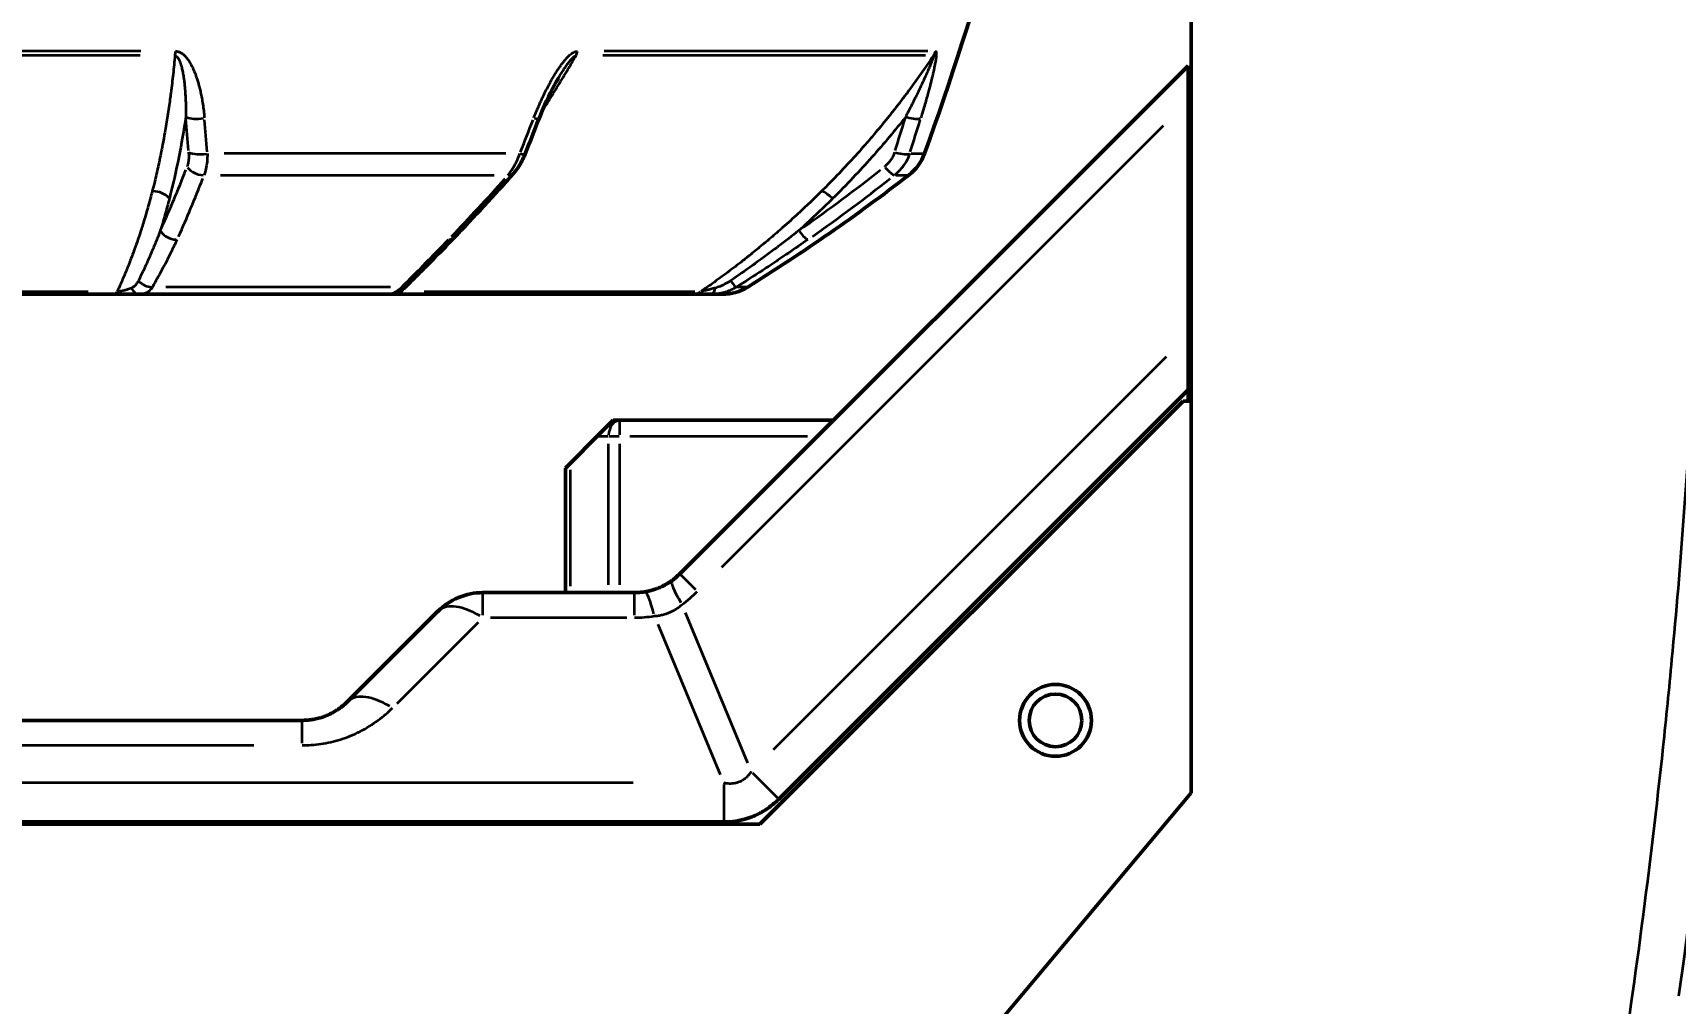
# Model space of a CAD drawing. Header units: millimetres. Extents: x 40 to 2195, y 40 to 1687.
# Drawn here: x 1131.1 to 1233.9, y 803.5 to 864.3 of the extents above; entities that cross this region are included whole.
import ezdxf

# ---------------------------------------------------------------- set-up
doc = ezdxf.new("R2010")
doc.units = ezdxf.units.MM
doc.header["$LTSCALE"] = 8
for name, color, linetype, lineweight in [('Dimension (ISO)', 7, 'Continuous', 25), ('Visible (ISO)', 7, 'Continuous', 50), ('Visible Narrow (ISO)', 7, 'Continuous', 35)]:
    doc.layers.add(name, color=color, linetype=linetype, lineweight=lineweight)
doc.styles.add('Note Text (ANSI)', font='tahoma.ttf')
doc.dimstyles.new('Default (ISO)', dxfattribs={"dimscale": 8, "dimtxt": 1, "dimasz": 2.5, "dimexe": 3.175, "dimexo": 0, "dimgap": 0.762, "dimtad": 1, "dimrnd": 1e-08, "dimzin": 0, "dimdsep": 46, "dimtxsty": 'Note Text (ANSI)', "dimcen": 0.09, "dimdle": 10, "dimclrd": 1, "dimclre": 1, "dimclrt": 1, "dimazin": 0, "dimtfac": 3.5052, "dimtmove": 0, "dimatfit": 3, "dimfxl": 1, "dimtolj": 1, "dimtzin": 0, "dimlwd": -1, "dimlwe": -1, "dimarcsym": 0})

# ---------------------------------------------------------------- blocks, each defined once
blk = doc.blocks.new('*D8')
at = {"layer": 'Defpoints', "color": 0, "transparency": 16777216}
for p in [(1203.6, 968.76), (1204.85, 679.76), (1363.83, 679.76)]:
    blk.add_point(p, dxfattribs=at)
at = {"layer": 'Dimension (ISO)', "color": 1, "transparency": 16777216}
for p, q in [((1203.6, 968.76), (1389.23, 968.76)), ((1363.83, 948.76), (1363.83, 699.76)), ((1204.85, 679.76), (1389.23, 679.76))]:
    blk.add_line(p, q, dxfattribs=at)
for points in [[(1360.5, 948.76), (1367.16, 948.76), (1363.83, 968.76)], [(1360.5, 699.76), (1367.16, 699.76), (1363.83, 679.76)]]:
    blk.add_solid(points, dxfattribs=at)
at = {"layer": 'Dimension (ISO)', "color": 1, "transparency": 16777216, "insert": (1347.27, 768.69), "char_height": 8, "attachment_point": 1, "rotation": 90, "style": 'Note Text (ANSI)'}
blk.add_mtext('\\A1;289.00 mm [11.378 in]', dxfattribs=at)
blk = doc.blocks.new('*D16')
at = {"layer": 'Defpoints', "color": 0, "transparency": 16777216}
for p in [(1203.6, 968.76), (1185.6, 770.26), (1300.58, 770.26)]:
    blk.add_point(p, dxfattribs=at)
at = {"layer": 'Dimension (ISO)', "color": 1, "transparency": 16777216}
for p, q in [((1203.6, 968.76), (1325.98, 968.76)), ((1300.58, 948.76), (1300.58, 790.26)), ((1185.6, 770.26), (1325.98, 770.26))]:
    blk.add_line(p, q, dxfattribs=at)
for points in [[(1297.25, 948.76), (1303.91, 948.76), (1300.58, 968.76)], [(1297.25, 790.26), (1303.91, 790.26), (1300.58, 770.26)]]:
    blk.add_solid(points, dxfattribs=at)
at = {"layer": 'Dimension (ISO)', "color": 1, "transparency": 16777216, "insert": (1284.02, 817.26), "char_height": 8, "attachment_point": 1, "rotation": 90, "style": 'Note Text (ANSI)'}
blk.add_mtext('\\A1;198.50 mm [7.815 in]', dxfattribs=at)

msp = doc.modelspace()

# ---------------------------------------------------------------- linework, layer by layer
at = {"layer": 'Visible (ISO)'}
for p, q in [((1203.6, 961.526), (1203.6, 816.708)), ((1171.572, 830.428), (1203.4, 862.256)), ((1203.4, 860.049), (1203.4, 862.256)), ((1203.4, 860.049), (1203.4, 845.397)), ((1099.031, 847.94), (1136.169, 847.94)), ((1136.996, 847.94), (1136.47, 847.94)), ((1137.752, 847.94), (1137.59, 847.94)), ((1137.754, 847.941), (1137.752, 847.941)), ((1137.752, 847.94), (1153.374, 847.94)), ((1153.374, 847.94), (1153.374, 847.94)), ((1153.441, 847.94), (1153.411, 847.94)), ((1153.616, 847.94), (1153.467, 847.94)), ((1153.788, 847.94), (1172.356, 847.94)), ((1172.485, 847.94), (1172.362, 847.94)), ((1172.9, 847.94), (1172.719, 847.94)), ((1173.188, 847.94), (1173.07, 847.94)), ((1173.526, 847.94), (1173.428, 847.94)), ((1173.526, 847.94), (1174.249, 847.94)), ((1203.4, 841.948), (1203.4, 845.397)), ((1176.6, 814.756), (1203.1, 841.256)), ((1203.4, 841.948), (1177.777, 816.325)), ((1203.6, 841.256), (1203.1, 841.256)), ((1203.4, 841.256), (1203.4, 841.948)), ((1203.6, 816.708), (1203.6, 841.256)), ((1166.417, 839.056), (1167.417, 840.056)), ((1167.417, 840.056), (1167.831, 840.056)), ((1167.831, 840.056), (1181.2, 840.056)), ((1166.417, 839.056), (1164.71, 837.349)), ((1164.417, 837.056), (1164.71, 837.349)), ((1164.417, 837.056), (1164.417, 829.256)), ((1159.257, 829.256), (1168.743, 829.256)), ((1150.772, 822.428), (1156.428, 828.085)), ((1087.257, 821.256), (1147.943, 821.256)), ((1203.6, 816.708), (1185.6, 795.256)), ((1058.6, 814.756), (1176.6, 814.756)), ((1174.328, 814.896), (1060.872, 814.896))]:
    msp.add_line(p, q, dxfattribs=at)
for radius in [2.25, 1.65]:
    msp.add_circle((1195.1, 821.256), radius, dxfattribs=at)
for centre, radius, start, end in [((1000.975, 923.94), 197.688, 340.13229, 348.57083), ((1184.075, 857.776), 3, 307.75423, 340.13229), ((1112.439, 950.281), 120, 301.88982, 307.75423), ((1174.249, 850.94), 3, 270, 301.88982), ((1159.257, 825.256), 4, 90, 135)]:
    msp.add_arc(centre, radius, start, end, dxfattribs=at)
for centre, major_axis, ratio, start_param, end_param in [((1160.437, 856.195), (0.75, -0.661), 0.5791596, 6.2831253, 6.2832909), ((1136.169, 848.94), (0, -1), 0.333409, 6.2831846, 6.2834156), ((1137.752, 848.94), (0, -1), 0.6351921, 6.2823208, 6.2831544), ((1137.752, 848.94), (0, -1), 0.6351921, 6.2823208, 6.2831546), ((1153.788, 848.94), (0, -1), 0.6497694, 6.2831785, 6.2832092), ((1172.356, 848.94), (0, -1), 0.9831779, 6.2831846, 6.284165), ((1173.526, 848.941), (0, -1), 0.3512963, 0.0000855, 0.0000994)]:
    msp.add_ellipse(centre, major_axis=major_axis, ratio=ratio, start_param=start_param, end_param=end_param, dxfattribs=at)
for points, knots in [([(1163.979, 861.477), (1163.615, 860.87), (1163.304, 860.224), (1162.938, 859.367), (1162.852, 859.157), (1162.77, 858.947)], [0, 0, 0, 0, 0.21272886, 0.21272886, 0.28093518, 0.28093518, 0.28093518, 0.28093518]), ([(1161.896, 856.726), (1161.777, 856.427), (1161.629, 856.141), (1161.375, 855.763), (1161.284, 855.643), (1161.187, 855.533)], [0.0001171, 0.0001171, 0.0001171, 0.0001171, 0.09700371, 0.09700371, 0.14581268, 0.14581268, 0.14581268, 0.14581268]), ([(1154.538, 848.528), (1154.344, 848.336), (1154.139, 848.181), (1153.848, 848.04), (1153.77, 848.009), (1153.591, 847.958), (1153.485, 847.941), (1153.375, 847.941)], [0.00054307, 0.00054307, 0.00054307, 0.00054307, 0.09683963, 0.09683963, 0.1305366, 0.1305366, 0.16612136, 0.16612136, 0.16612136, 0.16612136]), ([(1153.357, 847.94), (1153.352, 847.94), (1153.348, 847.94), (1153.341, 847.94), (1153.339, 847.94), (1153.337, 847.94), (1153.336, 847.94), (1153.335, 847.94), (1153.335, 847.94), (1153.334, 847.94), (1153.334, 847.94), (1153.333, 847.94), (1153.333, 847.94), (1153.332, 847.94), (1153.332, 847.94), (1153.33, 847.941), (1153.329, 847.941), (1153.318, 847.941), (1153.308, 847.941), (1153.279, 847.942), (1153.26, 847.943), (1153.237, 847.945), (1153.234, 847.946), (1153.229, 847.946), (1153.228, 847.946), (1153.226, 847.947), (1153.225, 847.947), (1153.225, 847.947), (1153.224, 847.947), (1153.224, 847.947), (1153.224, 847.947), (1153.224, 847.947), (1153.224, 847.947), (1153.224, 847.947)], [0.011912746, 0.011912746, 0.011912746, 0.011912746, 0.023572482, 0.023572482, 0.035158177, 0.035158177, 0.04239812, 0.04239812, 0.043756635, 0.043756635, 0.043937942, 0.043937942, 0.044120362, 0.044120362, 0.044305145, 0.044305145, 0.044677884, 0.044677884, 0.047601361, 0.047601361, 0.053395697, 0.053395697, 0.054481684, 0.054481684, 0.054843675, 0.054843675, 0.05502467, 0.05502467, 0.055069919, 0.055069919, 0.055092544, 0.055092544, 0.055103856, 0.055103856, 0.055103856, 0.055103856]), ([(1169.371, 829.306), (1169.454, 829.319), (1169.536, 829.335), (1169.699, 829.371), (1169.78, 829.392), (1169.901, 829.428), (1169.943, 829.44), (1170.05, 829.475), (1170.115, 829.499), (1170.245, 829.548), (1170.308, 829.575), (1170.434, 829.631), (1170.495, 829.66), (1170.63, 829.729), (1170.704, 829.769), (1170.849, 829.854), (1170.92, 829.9), (1171.024, 829.971), (1171.059, 829.995), (1171.092, 830.019)], [0.00091973, 0.00091973, 0.00091973, 0.00091973, 0.13183073, 0.13183073, 0.26412756, 0.26412756, 0.33333333, 0.33333333, 0.44496812, 0.44496812, 0.55676444, 0.55676444, 0.66666667, 0.66666667, 0.80021843, 0.80021843, 0.93335672, 0.93335672, 0.99908688, 0.99908688, 0.99908688, 0.99908688]), ([(1168.743, 829.257), (1168.846, 829.256), (1169.053, 829.264), (1169.264, 829.289), (1169.369, 829.306)], [0, 0, 0, 0, 0.5, 0.9999029, 0.9999029, 0.9999029, 0.9999029]), ([(1147.943, 821.257), (1148.03, 821.257), (1148.119, 821.259), (1148.244, 821.268), (1148.28, 821.271), (1148.389, 821.281), (1148.462, 821.29), (1148.592, 821.309), (1148.648, 821.319), (1148.764, 821.341), (1148.824, 821.354), (1148.943, 821.383), (1149.002, 821.399), (1149.09, 821.424), (1149.117, 821.433), (1149.197, 821.458), (1149.25, 821.476), (1149.357, 821.514), (1149.41, 821.535), (1149.518, 821.579), (1149.571, 821.602), (1149.671, 821.648), (1149.716, 821.671), (1149.781, 821.703), (1149.8, 821.714), (1149.868, 821.75), (1149.916, 821.776), (1150.011, 821.832), (1150.059, 821.861), (1150.153, 821.922), (1150.2, 821.954), (1150.271, 822.004), (1150.296, 822.021), (1150.366, 822.073), (1150.41, 822.107), (1150.463, 822.15), (1150.473, 822.158), (1150.528, 822.203), (1150.571, 822.24), (1150.656, 822.316), (1150.697, 822.355), (1150.749, 822.406), (1150.76, 822.417), (1150.772, 822.428)], [0, 0, 0, 0, 0.0905797, 0.0905797, 0.1269702, 0.1269702, 0.2, 0.2, 0.2563713, 0.2563713, 0.3148957, 0.3148957, 0.37342, 0.37342, 0.4, 0.4, 0.4511513, 0.4511513, 0.502645, 0.502645, 0.5550764, 0.5550764, 0.6, 0.6, 0.6196398, 0.6196398, 0.6686123, 0.6686123, 0.7187669, 0.7187669, 0.7712285, 0.7712285, 0.8, 0.8, 0.8540767, 0.8540767, 0.8675019, 0.8675019, 0.9244646, 0.9244646, 0.9834967, 0.9834967, 1, 1, 1, 1]), ([(1177.777, 816.325), (1177.68, 816.227), (1177.578, 816.133), (1177.458, 816.031), (1177.442, 816.017), (1177.323, 815.918), (1177.216, 815.836), (1177.075, 815.737), (1177.044, 815.716), (1176.906, 815.624), (1176.797, 815.557), (1176.668, 815.485), (1176.652, 815.476), (1176.606, 815.451), (1176.577, 815.436), (1176.434, 815.362), (1176.318, 815.308), (1176.199, 815.259), (1176.08, 815.209), (1175.959, 815.165), (1175.759, 815.101), (1175.681, 815.078), (1175.509, 815.033), (1175.414, 815.011), (1175.303, 814.989), (1175.288, 814.986), (1175.028, 814.937), (1174.779, 814.909), (1174.463, 814.897), (1174.395, 814.896), (1174.328, 814.896)], [0.00000641, 0.00000641, 0.00000641, 0.00000641, 0.04134122, 0.04134122, 0.04749628, 0.04749628, 0.08790484, 0.08790484, 0.09904225, 0.09904225, 0.13737875, 0.13737875, 0.14291521, 0.14291521, 0.15273459, 0.15273459, 0.19075934, 0.19098225, 0.19098225, 0.22917265, 0.22917265, 0.25337195, 0.25337195, 0.2823033, 0.2823033, 0.28676887, 0.28676887, 0.36072995, 0.36072995, 0.38068083, 0.38068083, 0.38068083, 0.38068083])]:
    msp.add_open_spline(points, degree=3, knots=knots, dxfattribs=at)
for points in [[(1162.77, 858.947), (1162.481, 858.205), (1162.19, 857.465), (1161.896, 856.727)], [(1161.187, 855.533), (1159.953, 854.134), (1158.709, 852.786), (1157.455, 851.491)], [(1157.455, 851.491), (1156.47, 850.472), (1155.505, 849.485), (1154.542, 848.531)], [(1136.47, 847.94), (1136.369, 847.94), (1136.267, 847.941), (1136.171, 847.941)], [(1136.449, 847.94), (1136.439, 847.94), (1136.429, 847.94), (1136.419, 847.94)], [(1137.59, 847.94), (1137.409, 847.94), (1137.208, 847.941), (1136.996, 847.941)], [(1137.712, 847.94), (1137.656, 847.94), (1137.598, 847.94), (1137.538, 847.94)], [(1137.754, 847.94), (1137.753, 847.94), (1137.753, 847.94), (1137.752, 847.94)], [(1153.374, 847.941), (1153.374, 847.941), (1153.375, 847.941), (1153.375, 847.941)], [(1153.411, 847.94), (1153.396, 847.94), (1153.384, 847.94), (1153.374, 847.94)], [(1153.467, 847.94), (1153.458, 847.94), (1153.449, 847.94), (1153.441, 847.94)], [(1153.788, 847.94), (1153.724, 847.94), (1153.667, 847.94), (1153.616, 847.94)], [(1172.719, 847.941), (1172.629, 847.941), (1172.548, 847.94), (1172.485, 847.94)], [(1172.716, 847.941), (1172.627, 847.941), (1172.547, 847.94), (1172.485, 847.94)], [(1173.07, 847.94), (1173.012, 847.94), (1172.955, 847.94), (1172.9, 847.94)], [(1173.428, 847.94), (1173.347, 847.94), (1173.266, 847.94), (1173.188, 847.94)], [(1173.526, 847.94), (1173.522, 847.94), (1173.518, 847.94), (1173.514, 847.94)], [(1171.094, 830.02), (1171.181, 830.083), (1171.347, 830.215), (1171.499, 830.356), (1171.572, 830.428)]]:
    msp.add_open_spline(points, degree=3, dxfattribs=at)
at = {"layer": 'Visible Narrow (ISO)'}
for p, q in [((1137.844, 863.159), (1097.356, 863.159)), ((1137.805, 862.886), (1097.395, 862.886)), ((1186.964, 862.886), (1166.759, 862.886)), ((1187.098, 863.159), (1166.854, 863.159)), ((1174.212, 830.86), (1201.864, 858.512)), ((1184.972, 859.461), (1184.972, 859.461)), ((1160.681, 856.756), (1143.065, 856.756)), ((1186.061, 856.756), (1186.894, 856.756)), ((1142.828, 855.404), (1159.964, 855.404)), ((1185.11, 855.404), (1185.91, 855.404)), ((1153.461, 848.393), (1139.404, 848.393)), ((1175.832, 848.393), (1175.2, 848.393)), ((1100.657, 848.114), (1134.543, 848.114)), ((1155.586, 848.114), (1172.529, 848.114)), ((1202.033, 844.029), (1177.42, 819.417)), ((1167.831, 839.135), (1167.831, 840.053)), ((1166.452, 839.056), (1167.089, 839.056)), ((1167.152, 839.056), (1167.792, 839.056)), ((1168.45, 839.056), (1179.582, 839.056)), ((1167.124, 829.746), (1167.124, 838.566)), ((1167.831, 829.746), (1167.831, 838.566)), ((1164.71, 836.945), (1164.71, 829.661)), ((1172.575, 829.425), (1171.575, 830.425)), ((1159.257, 827.838), (1159.257, 829.252)), ((1168.743, 827.838), (1168.743, 829.252)), ((1159.731, 827.695), (1168.269, 827.695)), ((1175.836, 818.572), (1171.937, 827.985)), ((1153.883, 822.321), (1158.974, 827.412)), ((1170.212, 827.271), (1174.111, 817.858)), ((1147.943, 819.838), (1147.943, 821.252)), ((1090.291, 819.695), (1144.909, 819.695)), ((1176.127, 817.975), (1177.684, 816.417)), ((1168.655, 817.335), (1066.545, 817.335)), ((1174.328, 817.23), (1174.328, 815.027))]:
    msp.add_line(p, q, dxfattribs=at)
for centre, major_axis, ratio, start_param, end_param in [((785.147, 867.261), (1.26, -453.791), 0.9991509, 1.4281755, 1.7562877), ((1139.722, 863.466), (0, -1), 0.3136311, 0.9668648, 1.2429193), ((1164.543, 863.466), (0, -1), 0.6655155, 0.9668849, 1.2429427), ((1186.665, 863.466), (0, -1), 0.9791456, 0.9668796, 1.2429389), ((1045.629, 908.881), (52.577, -171.616), 0.4682901, 1.1240878, 1.1361109), ((1141.498, 859.31), (-0.997, -0.083), 0.3715596, 0.5959173, 1.80605), ((1046.493, 909.061), (53.042, -172.444), 0.4667439, 1.1239345, 1.1359608), ((1084.746, 909.061), (54.12, 172.109), 0.4986893, 4.563665, 4.5756913), ((1161.838, 859.31), (0.932, -0.363), 0.1186826, 5.5043725, 6.2421956), ((1013.597, 908.881), (179.11, -11.666), 0.9657787, 6.0463094, 6.0583326), ((1185.737, 859.31), (0.956, -0.293), 0.252877, 4.8392511, 6.0493839), ((1013.639, 909.061), (179.965, -12.764), 0.9654299, 6.0522509, 6.0642772), ((1141.676, 857.096), (-0.997, -0.076), 0.3822457, 0.5989351, 1.8126829), ((1160.967, 857.096), (0.929, -0.369), 0.1301513, 5.501305, 6.2420337), ((1185.043, 857.096), (0.952, -0.306), 0.2520834, 4.8430005, 6.0567484), ((1085.826, 941.095), (33.361, -108.895), 0.4682901, 0.4862017, 0.5400016), ((1141.582, 856.194), (-0.935, 0.355), 0.7564874, 0.8619532, 2.0113125), ((1160.437, 856.195), (0.75, -0.661), 0.5791596, 5.693608, 6.2520988), ((1111.917, 941.095), (-113.649, 7.402), 0.9657787, 2.2668307, 2.3206306), ((1184.419, 856.194), (0.621, -0.784), 0.1773302, 4.9697725, 6.1191318), ((1138.781, 853.669), (0.969, -0.249), 0.7012627, 0.7803721, 1.9173911), ((1086.419, 941.272), (33.653, -109.801), 0.4683123, 0.4861553, 0.5399573), ((1143.112, 941.272), (34.276, 109.609), 0.497442, 3.924625, 3.978427), ((1111.931, 941.272), (-114.601, 7.444), 0.9657543, 2.2666682, 2.3204702), ((1181.131, 853.669), (-0.704, 0.71), 0.1972044, 4.9487823, 6.0856311), ((1139.906, 852.186), (-0.908, 0.418), 0.7824112, 0.9148886, 2.0644287), ((1156.737, 852.186), (0.719, -0.695), 0.6167057, 5.7196787, 6.2535272), ((1179.043, 852.186), (0.574, -0.819), 0.1657055, 4.9799883, 6.1295285), ((1137.752, 848.94), (0, -1), 0.6351921, 5.411615, 6.2364941), ((1138.372, 849.242), (-0.866, 0.5), 0.7925123, 1.2489518, 2.1504127), ((1153.838, 849.242), (0.703, -0.711), 0.6601321, 5.7329744, 6.254227), ((1173.526, 848.94), (0, -1), 0.3512963, 0.045887, 0.8715327), ((1174.61, 849.242), (0.533, -0.846), 0.1323879, 5.2490366, 6.1504974), ((1136.169, 848.94), (0, -1), 0.333409, 0.0301039, 0.5678284), ((1153.788, 848.94), (0, -1), 0.6497694, 0.0299197, 0.5678237), ((1172.356, 848.94), (0, -1), 0.9831779, 0.0308158, 0.5678657), ((1167.831, 839.056), (0, 1), 0.7071068, 0.0785398, 1.4922565), ((1173.445, 826.784), (-2.351, 3.236), 0.1195474, 0.0462339, 0.8783323), ((1169.996, 825.355), (-0.626, 3.951), 0.1195487, 5.4048316, 6.2369796), ((1159.257, 825.256), (-2.828, 2.828), 0.4778185, 5.214387, 6.2269328), ((1153.6, 819.6), (-2.828, 2.828), 0.4778185, 5.214387, 6.2269325)]:
    msp.add_ellipse(centre, major_axis=major_axis, ratio=ratio, start_param=start_param, end_param=end_param, dxfattribs=at)
for points, knots in [([(1230.054, 796.295), (1230.104, 796.61), (1230.154, 796.926), (1230.204, 797.241), (1231.37, 804.666), (1232.35, 812.11), (1233.143, 819.577), (1233.337, 821.403), (1233.52, 823.23), (1233.692, 825.059), (1234.252, 831.025), (1234.694, 837.004), (1235.016, 842.988), (1235.197, 846.337), (1235.34, 849.689), (1235.446, 853.041), (1235.587, 857.514), (1235.661, 861.989), (1235.669, 866.464), (1235.678, 871.335), (1235.607, 876.207), (1235.458, 881.076), (1235.368, 884.032), (1235.248, 886.986), (1235.099, 889.939), (1234.778, 896.319), (1234.322, 902.692), (1233.73, 909.052), (1233.597, 910.484), (1233.457, 911.915), (1233.31, 913.346), (1232.51, 921.131), (1231.508, 928.894), (1230.307, 936.62), (1230.294, 936.698), (1230.282, 936.775), (1230.27, 936.853), (1229.076, 944.5), (1227.687, 952.112), (1226.1, 959.691)], [0.00000148, 0.00000148, 0.00000148, 0.00000148, 0.00582286, 0.00582286, 0.00582286, 0.14285714, 0.14285714, 0.14285714, 0.17637196, 0.17637196, 0.17637196, 0.28571429, 0.28571429, 0.28571429, 0.3469143, 0.3469143, 0.3469143, 0.42857143, 0.42857143, 0.42857143, 0.51747078, 0.51747078, 0.51747078, 0.57142857, 0.57142857, 0.57142857, 0.6880265, 0.6880265, 0.6880265, 0.71428571, 0.71428571, 0.71428571, 0.85714286, 0.85714286, 0.85714286, 0.85857995, 0.85857995, 0.85857995, 0.99999884, 0.99999884, 0.99999884, 0.99999884]), ([(1139.978, 862.886), (1139.942, 862.501), (1139.903, 862.111), (1139.859, 861.717), (1139.816, 861.33), (1139.77, 860.939), (1139.718, 860.544), (1139.701, 860.413), (1139.684, 860.281), (1139.666, 860.149), (1139.618, 859.803), (1139.567, 859.454), (1139.513, 859.102), (1139.459, 858.758), (1139.402, 858.412), (1139.341, 858.063), (1139.297, 857.812), (1139.25, 857.559), (1139.202, 857.306), (1139.132, 856.938), (1139.058, 856.568), (1138.978, 856.197), (1138.9, 855.832), (1138.817, 855.465), (1138.73, 855.098), (1138.674, 854.863), (1138.615, 854.627), (1138.555, 854.391)], [0.00000072, 0.00000072, 0.00000072, 0.00000072, 0.14422544, 0.14422544, 0.14422544, 0.28610301, 0.28610301, 0.28610301, 0.33333333, 0.33333333, 0.33333333, 0.4573374, 0.4573374, 0.4573374, 0.5789546, 0.5789546, 0.5789546, 0.66666667, 0.66666667, 0.66666667, 0.79417852, 0.79417852, 0.79417852, 0.91956521, 0.91956521, 0.91956521, 0.9999976, 0.9999976, 0.9999976, 0.9999976]), ([(1139.978, 862.886), (1139.981, 862.886), (1139.985, 862.885), (1139.988, 862.884), (1139.996, 862.883), (1140.003, 862.881), (1140.011, 862.879), (1140.015, 862.878), (1140.019, 862.876), (1140.024, 862.874), (1140.031, 862.871), (1140.038, 862.868), (1140.046, 862.863), (1140.051, 862.861), (1140.056, 862.858), (1140.06, 862.854), (1140.067, 862.85), (1140.074, 862.844), (1140.081, 862.839), (1140.087, 862.834), (1140.092, 862.829), (1140.097, 862.824), (1140.104, 862.818), (1140.11, 862.812), (1140.117, 862.805), (1140.123, 862.798), (1140.128, 862.792), (1140.134, 862.785), (1140.14, 862.777), (1140.146, 862.77), (1140.152, 862.762), (1140.158, 862.753), (1140.164, 862.744), (1140.17, 862.735), (1140.176, 862.727), (1140.181, 862.718), (1140.187, 862.709), (1140.193, 862.698), (1140.2, 862.687), (1140.206, 862.675), (1140.211, 862.666), (1140.216, 862.657), (1140.221, 862.647), (1140.228, 862.634), (1140.235, 862.62), (1140.242, 862.605), (1140.246, 862.595), (1140.25, 862.586), (1140.255, 862.576), (1140.262, 862.559), (1140.269, 862.542), (1140.276, 862.524), (1140.28, 862.514), (1140.284, 862.504), (1140.288, 862.494), (1140.296, 862.474), (1140.303, 862.453), (1140.311, 862.432), (1140.314, 862.422), (1140.318, 862.412), (1140.321, 862.402), (1140.329, 862.378), (1140.337, 862.354), (1140.345, 862.328), (1140.348, 862.318), (1140.35, 862.309), (1140.353, 862.299), (1140.362, 862.271), (1140.37, 862.242), (1140.378, 862.212), (1140.38, 862.203), (1140.383, 862.194), (1140.385, 862.184), (1140.394, 862.152), (1140.402, 862.118), (1140.41, 862.084), (1140.412, 862.075), (1140.414, 862.066), (1140.416, 862.058), (1140.425, 862.021), (1140.434, 861.982), (1140.442, 861.942), (1140.444, 861.934), (1140.445, 861.927), (1140.447, 861.919), (1140.455, 861.876), (1140.464, 861.832), (1140.473, 861.786), (1140.474, 861.779), (1140.475, 861.773), (1140.476, 861.766), (1140.485, 861.718), (1140.494, 861.667), (1140.502, 861.613), (1140.503, 861.609), (1140.504, 861.604), (1140.505, 861.599), (1140.514, 861.543), (1140.522, 861.485), (1140.531, 861.424), (1140.531, 861.421), (1140.532, 861.418), (1140.532, 861.415), (1140.541, 861.352), (1140.549, 861.285), (1140.558, 861.215), (1140.566, 861.145), (1140.574, 861.071), (1140.582, 860.993), (1140.59, 860.916), (1140.597, 860.834), (1140.604, 860.747), (1140.605, 860.741), (1140.605, 860.735), (1140.606, 860.729), (1140.612, 860.648), (1140.619, 860.562), (1140.624, 860.472), (1140.625, 860.461), (1140.626, 860.45), (1140.626, 860.439), (1140.631, 860.358), (1140.636, 860.272), (1140.64, 860.183), (1140.64, 860.176), (1140.64, 860.169), (1140.641, 860.162), (1140.641, 860.145), (1140.642, 860.129), (1140.643, 860.113), (1140.646, 860.019), (1140.65, 859.922), (1140.652, 859.821), (1140.652, 859.799), (1140.653, 859.777), (1140.653, 859.754), (1140.655, 859.657), (1140.656, 859.556), (1140.657, 859.452), (1140.657, 859.423), (1140.657, 859.394), (1140.657, 859.365), (1140.657, 859.263), (1140.656, 859.159), (1140.654, 859.051)], [0.00000186, 0.00000186, 0.00000186, 0.00000186, 0.01351027, 0.01351027, 0.01351027, 0.04, 0.04, 0.04, 0.05507599, 0.05507599, 0.05507599, 0.08, 0.08, 0.08, 0.09663183, 0.09663183, 0.09663183, 0.12, 0.12, 0.12, 0.13819457, 0.13819457, 0.13819457, 0.16, 0.16, 0.16, 0.17970432, 0.17970432, 0.17970432, 0.2, 0.2, 0.2, 0.22125025, 0.22125025, 0.22125025, 0.24, 0.24, 0.24, 0.26280146, 0.26280146, 0.26280146, 0.28, 0.28, 0.28, 0.30433451, 0.30433451, 0.30433451, 0.32, 0.32, 0.32, 0.34587921, 0.34587921, 0.34587921, 0.36, 0.36, 0.36, 0.38742129, 0.38742129, 0.38742129, 0.4, 0.4, 0.4, 0.42896235, 0.42896235, 0.42896235, 0.44, 0.44, 0.44, 0.47050627, 0.47050627, 0.47050627, 0.48, 0.48, 0.48, 0.5120502, 0.5120502, 0.5120502, 0.52, 0.52, 0.52, 0.55358808, 0.55358808, 0.55358808, 0.56, 0.56, 0.56, 0.59513122, 0.59513122, 0.59513122, 0.6, 0.6, 0.6, 0.63667537, 0.63667537, 0.63667537, 0.64, 0.64, 0.64, 0.6782194, 0.6782194, 0.6782194, 0.68, 0.68, 0.68, 0.71976301, 0.71976301, 0.71976301, 0.76, 0.76, 0.76, 0.8, 0.8, 0.8, 0.802858, 0.802858, 0.802858, 0.84, 0.84, 0.84, 0.84438358, 0.84438358, 0.84438358, 0.87738846, 0.87738846, 0.87738846, 0.88, 0.88, 0.88, 0.88592631, 0.88592631, 0.88592631, 0.92, 0.92, 0.92, 0.9274922, 0.9274922, 0.9274922, 0.96, 0.96, 0.96, 0.96901441, 0.96901441, 0.96901441, 1, 1, 1, 1]), ([(1140.021, 863.159), (1140.043, 863.159), (1140.065, 863.158), (1140.112, 863.152), (1140.137, 863.148), (1140.186, 863.136), (1140.211, 863.128), (1140.261, 863.109), (1140.286, 863.098), (1140.336, 863.073), (1140.361, 863.059), (1140.412, 863.027), (1140.437, 863.009), (1140.487, 862.97), (1140.512, 862.949), (1140.563, 862.903), (1140.588, 862.878), (1140.638, 862.825), (1140.663, 862.796), (1140.714, 862.736), (1140.739, 862.703), (1140.79, 862.635), (1140.815, 862.598), (1140.865, 862.521), (1140.891, 862.481), (1140.941, 862.395), (1140.966, 862.35), (1141.017, 862.256), (1141.042, 862.206), (1141.092, 862.102), (1141.117, 862.047), (1141.168, 861.932), (1141.193, 861.872), (1141.243, 861.745), (1141.268, 861.679), (1141.318, 861.539), (1141.342, 861.466), (1141.392, 861.313), (1141.416, 861.233), (1141.465, 861.063), (1141.49, 860.973), (1141.538, 860.782), (1141.562, 860.681), (1141.61, 860.465), (1141.634, 860.349), (1141.679, 860.107), (1141.701, 859.98), (1141.742, 859.716), (1141.761, 859.578), (1141.796, 859.29), (1141.811, 859.139), (1141.825, 858.981)], [0.0000006, 0.0000006, 0.0000006, 0.0000006, 0.04, 0.04, 0.08, 0.08, 0.12, 0.12, 0.16, 0.16, 0.2, 0.2, 0.24, 0.24, 0.28, 0.28, 0.32, 0.32, 0.36, 0.36, 0.4, 0.4, 0.44, 0.44, 0.48, 0.48, 0.52, 0.52, 0.56, 0.56, 0.6, 0.6, 0.64, 0.64, 0.68, 0.68, 0.72, 0.72, 0.76, 0.76, 0.8, 0.8, 0.84, 0.84, 0.88, 0.88, 0.92, 0.92, 0.96, 0.96, 1, 1, 1, 1]), ([(1162.443, 858.981), (1162.511, 859.156), (1162.647, 859.492), (1162.848, 859.953), (1163.043, 860.375), (1163.226, 860.747), (1163.397, 861.075), (1163.556, 861.367), (1163.707, 861.627), (1163.851, 861.861), (1163.986, 862.07), (1164.116, 862.257), (1164.241, 862.426), (1164.362, 862.578), (1164.481, 862.714), (1164.596, 862.834), (1164.705, 862.934), (1164.811, 863.017), (1164.929, 863.092), (1165.051, 863.145), (1165.134, 863.159), (1165.176, 863.159)], [0, 0, 0, 0, 0.05263158, 0.10526316, 0.15789474, 0.21052632, 0.26315789, 0.31578947, 0.36842105, 0.42105263, 0.47368421, 0.52631579, 0.57894737, 0.63157895, 0.68421053, 0.73684211, 0.78947368, 0.84210526, 0.89473684, 0.94736842, 0.99999999, 0.99999999, 0.99999999, 0.99999999]), ([(1162.928, 859.341), (1162.976, 859.415), (1163.023, 859.488), (1163.191, 859.753), (1163.311, 859.943), (1163.638, 860.467), (1163.843, 860.799), (1164.249, 861.467), (1164.45, 861.803), (1164.795, 862.387), (1164.941, 862.637), (1165.085, 862.886)], [0.57176951, 0.57176951, 0.57176951, 0.57176951, 0.59820277, 0.59820277, 0.66666667, 0.66666667, 0.78642621, 0.78642621, 0.90824672, 0.90824672, 0.99999943, 0.99999943, 0.99999943, 0.99999943]), ([(1163.979, 861.477), (1163.994, 861.502), (1164.009, 861.527), (1164.043, 861.583), (1164.062, 861.614), (1164.106, 861.686), (1164.131, 861.726), (1164.171, 861.79), (1164.186, 861.814), (1164.227, 861.879), (1164.252, 861.918), (1164.289, 861.976), (1164.301, 861.994), (1164.339, 862.052), (1164.365, 862.091), (1164.4, 862.143), (1164.409, 862.157), (1164.445, 862.209), (1164.471, 862.247), (1164.504, 862.293), (1164.511, 862.304), (1164.544, 862.349), (1164.569, 862.383), (1164.594, 862.418), (1164.596, 862.42), (1164.602, 862.429), (1164.607, 862.436), (1164.633, 862.469), (1164.653, 862.495), (1164.679, 862.528), (1164.685, 862.536), (1164.694, 862.548), (1164.698, 862.552), (1164.723, 862.583), (1164.744, 862.608), (1164.769, 862.637), (1164.773, 862.642), (1164.779, 862.649), (1164.781, 862.65), (1164.795, 862.667), (1164.808, 862.681), (1164.832, 862.707), (1164.843, 862.719), (1164.856, 862.732), (1164.858, 862.733), (1164.859, 862.735), (1164.873, 862.748), (1164.886, 862.761), (1164.912, 862.786), (1164.925, 862.797), (1164.939, 862.808), (1164.94, 862.809), (1164.959, 862.825), (1164.977, 862.838), (1165.001, 862.853), (1165.008, 862.857), (1165.017, 862.862), (1165.019, 862.863), (1165.031, 862.869), (1165.04, 862.873), (1165.056, 862.88), (1165.064, 862.882), (1165.076, 862.885), (1165.08, 862.885), (1165.085, 862.886)], [0.37984029, 0.37984029, 0.37984029, 0.37984029, 0.39801558, 0.39801558, 0.42105263, 0.42105263, 0.45348742, 0.45348742, 0.47368421, 0.47368421, 0.50896288, 0.50896288, 0.52631579, 0.52631579, 0.56443063, 0.56443063, 0.57894737, 0.57894737, 0.61992355, 0.61992355, 0.63157895, 0.63157895, 0.67294444, 0.67294444, 0.67541481, 0.67541481, 0.68421053, 0.68421053, 0.71951487, 0.71951487, 0.73090208, 0.73090208, 0.73684211, 0.73684211, 0.77790763, 0.77790763, 0.78633448, 0.78633448, 0.78947368, 0.78947368, 0.81566069, 0.81566069, 0.83920749, 0.83920749, 0.84184769, 0.84210526, 0.84210526, 0.86939457, 0.86939457, 0.89473684, 0.89473684, 0.8973166, 0.8973166, 0.93319965, 0.93319965, 0.94736842, 0.94736842, 0.95284448, 0.95284448, 0.9722701, 0.9722701, 0.99029248, 0.99029248, 0.99999929, 0.99999929, 0.99999929, 0.99999929]), ([(1187.462, 862.886), (1187.204, 862.501), (1186.936, 862.111), (1186.657, 861.717), (1186.383, 861.33), (1186.099, 860.939), (1185.804, 860.544), (1185.706, 860.413), (1185.606, 860.281), (1185.506, 860.149), (1185.241, 859.803), (1184.969, 859.454), (1184.688, 859.102), (1184.412, 858.758), (1184.128, 858.412), (1183.834, 858.063), (1183.623, 857.812), (1183.407, 857.559), (1183.186, 857.306), (1182.865, 856.938), (1182.533, 856.568), (1182.191, 856.197), (1181.855, 855.832), (1181.509, 855.465), (1181.152, 855.098), (1180.923, 854.863), (1180.689, 854.627), (1180.452, 854.391)], [0.00000158, 0.00000158, 0.00000158, 0.00000158, 0.14422647, 0.14422647, 0.14422647, 0.28610403, 0.28610403, 0.28610403, 0.33333333, 0.33333333, 0.33333333, 0.45733741, 0.45733741, 0.45733741, 0.57895462, 0.57895462, 0.57895462, 0.66666667, 0.66666667, 0.66666667, 0.79417852, 0.79417852, 0.79417852, 0.91956521, 0.91956521, 0.91956521, 0.9999976, 0.9999976, 0.9999976, 0.9999976]), ([(1187.462, 862.886), (1187.463, 862.886), (1187.463, 862.885), (1187.464, 862.884), (1187.464, 862.883), (1187.465, 862.881), (1187.465, 862.879), (1187.466, 862.878), (1187.466, 862.876), (1187.466, 862.874), (1187.466, 862.871), (1187.465, 862.868), (1187.465, 862.863), (1187.465, 862.861), (1187.464, 862.858), (1187.464, 862.854), (1187.463, 862.85), (1187.462, 862.844), (1187.46, 862.839), (1187.459, 862.834), (1187.458, 862.829), (1187.457, 862.824), (1187.455, 862.818), (1187.454, 862.812), (1187.452, 862.805), (1187.45, 862.798), (1187.448, 862.792), (1187.446, 862.785), (1187.443, 862.777), (1187.441, 862.77), (1187.438, 862.762), (1187.436, 862.753), (1187.433, 862.744), (1187.43, 862.735), (1187.427, 862.727), (1187.424, 862.718), (1187.421, 862.709), (1187.417, 862.698), (1187.413, 862.687), (1187.409, 862.675), (1187.406, 862.666), (1187.402, 862.657), (1187.399, 862.647), (1187.394, 862.634), (1187.388, 862.62), (1187.383, 862.605), (1187.379, 862.595), (1187.376, 862.586), (1187.372, 862.576), (1187.365, 862.559), (1187.359, 862.542), (1187.352, 862.524), (1187.348, 862.514), (1187.344, 862.504), (1187.34, 862.494), (1187.332, 862.474), (1187.324, 862.453), (1187.315, 862.432), (1187.311, 862.422), (1187.307, 862.412), (1187.303, 862.402), (1187.294, 862.378), (1187.284, 862.354), (1187.273, 862.328), (1187.269, 862.318), (1187.265, 862.309), (1187.261, 862.299), (1187.25, 862.271), (1187.238, 862.242), (1187.225, 862.212), (1187.221, 862.203), (1187.217, 862.194), (1187.213, 862.184), (1187.2, 862.152), (1187.185, 862.118), (1187.171, 862.084), (1187.167, 862.075), (1187.163, 862.066), (1187.159, 862.058), (1187.143, 862.021), (1187.127, 861.982), (1187.109, 861.942), (1187.106, 861.934), (1187.103, 861.927), (1187.099, 861.919), (1187.081, 861.876), (1187.061, 861.832), (1187.041, 861.786), (1187.038, 861.779), (1187.035, 861.773), (1187.032, 861.766), (1187.011, 861.718), (1186.988, 861.667), (1186.964, 861.613), (1186.962, 861.609), (1186.96, 861.604), (1186.957, 861.599), (1186.932, 861.543), (1186.906, 861.485), (1186.878, 861.424), (1186.877, 861.421), (1186.876, 861.418), (1186.874, 861.415), (1186.845, 861.352), (1186.815, 861.285), (1186.782, 861.215), (1186.75, 861.145), (1186.715, 861.071), (1186.679, 860.993), (1186.643, 860.916), (1186.604, 860.834), (1186.563, 860.747), (1186.56, 860.741), (1186.557, 860.735), (1186.554, 860.729), (1186.515, 860.648), (1186.474, 860.562), (1186.431, 860.472), (1186.425, 860.461), (1186.42, 860.45), (1186.415, 860.439), (1186.372, 860.351), (1186.327, 860.258), (1186.28, 860.162), (1186.272, 860.145), (1186.264, 860.129), (1186.256, 860.113), (1186.209, 860.019), (1186.161, 859.922), (1186.111, 859.821), (1186.1, 859.799), (1186.089, 859.777), (1186.078, 859.754), (1186.029, 859.657), (1185.978, 859.556), (1185.925, 859.452), (1185.911, 859.423), (1185.896, 859.394), (1185.881, 859.365), (1185.829, 859.263), (1185.776, 859.159), (1185.72, 859.051)], [0.00005065, 0.00005065, 0.00005065, 0.00005065, 0.01351045, 0.01351045, 0.01351045, 0.04, 0.04, 0.04, 0.05507616, 0.05507616, 0.05507616, 0.08, 0.08, 0.08, 0.096632, 0.096632, 0.096632, 0.12, 0.12, 0.12, 0.13819473, 0.13819473, 0.13819473, 0.16, 0.16, 0.16, 0.17970448, 0.17970448, 0.17970448, 0.2, 0.2, 0.2, 0.2212504, 0.2212504, 0.2212504, 0.24, 0.24, 0.24, 0.2628016, 0.2628016, 0.2628016, 0.28, 0.28, 0.28, 0.30433464, 0.30433464, 0.30433464, 0.32, 0.32, 0.32, 0.34587934, 0.34587934, 0.34587934, 0.36, 0.36, 0.36, 0.38742142, 0.38742142, 0.38742142, 0.4, 0.4, 0.4, 0.42896247, 0.42896247, 0.42896247, 0.44, 0.44, 0.44, 0.47050638, 0.47050638, 0.47050638, 0.48, 0.48, 0.48, 0.5120503, 0.5120503, 0.5120503, 0.52, 0.52, 0.52, 0.55358819, 0.55358819, 0.55358819, 0.56, 0.56, 0.56, 0.59513131, 0.59513131, 0.59513131, 0.6, 0.6, 0.6, 0.63667546, 0.63667546, 0.63667546, 0.64, 0.64, 0.64, 0.67821949, 0.67821949, 0.67821949, 0.68, 0.68, 0.68, 0.71976309, 0.71976309, 0.71976309, 0.76, 0.76, 0.76, 0.8, 0.8, 0.8, 0.80285807, 0.80285807, 0.80285807, 0.84, 0.84, 0.84, 0.84438364, 0.84438364, 0.84438364, 0.88, 0.88, 0.88, 0.88592637, 0.88592637, 0.88592637, 0.92, 0.92, 0.92, 0.92749225, 0.92749225, 0.92749225, 0.96, 0.96, 0.96, 0.96901445, 0.96901445, 0.96901445, 1, 1, 1, 1]), ([(1187.596, 863.159), (1187.601, 863.159), (1187.606, 863.158), (1187.614, 863.152), (1187.618, 863.148), (1187.625, 863.136), (1187.628, 863.128), (1187.633, 863.109), (1187.635, 863.098), (1187.638, 863.073), (1187.639, 863.059), (1187.64, 863.027), (1187.64, 863.009), (1187.639, 862.97), (1187.638, 862.949), (1187.635, 862.903), (1187.632, 862.878), (1187.627, 862.825), (1187.624, 862.796), (1187.616, 862.736), (1187.611, 862.703), (1187.601, 862.635), (1187.595, 862.598), (1187.582, 862.521), (1187.575, 862.481), (1187.56, 862.395), (1187.551, 862.35), (1187.533, 862.256), (1187.523, 862.206), (1187.501, 862.102), (1187.49, 862.047), (1187.465, 861.932), (1187.451, 861.872), (1187.423, 861.745), (1187.407, 861.679), (1187.374, 861.539), (1187.357, 861.466), (1187.319, 861.313), (1187.299, 861.233), (1187.256, 861.063), (1187.233, 860.973), (1187.183, 860.782), (1187.156, 860.681), (1187.098, 860.465), (1187.066, 860.349), (1186.999, 860.107), (1186.963, 859.98), (1186.887, 859.716), (1186.847, 859.578), (1186.761, 859.29), (1186.716, 859.139), (1186.668, 858.981)], [0.0000006, 0.0000006, 0.0000006, 0.0000006, 0.04, 0.04, 0.08, 0.08, 0.12, 0.12, 0.16, 0.16, 0.2, 0.2, 0.24, 0.24, 0.28, 0.28, 0.32, 0.32, 0.36, 0.36, 0.4, 0.4, 0.44, 0.44, 0.48, 0.48, 0.52, 0.52, 0.56, 0.56, 0.6, 0.6, 0.64, 0.64, 0.68, 0.68, 0.72, 0.72, 0.76, 0.76, 0.8, 0.8, 0.84, 0.84, 0.88, 0.88, 0.92, 0.92, 0.96, 0.96, 1, 1, 1, 1]), ([(1140.831, 856.837), (1140.834, 856.796), (1140.836, 856.755), (1140.84, 856.675), (1140.84, 856.636), (1140.84, 856.586), (1140.84, 856.574), (1140.84, 856.54), (1140.839, 856.519), (1140.837, 856.459), (1140.835, 856.421), (1140.828, 856.347), (1140.825, 856.311), (1140.816, 856.247), (1140.812, 856.218), (1140.803, 856.169), (1140.798, 856.148), (1140.787, 856.096), (1140.78, 856.067), (1140.763, 856.009), (1140.754, 855.981), (1140.742, 855.948), (1140.74, 855.942), (1140.738, 855.936)], [0, 0, 0, 0, 0.11599801, 0.11599801, 0.23198941, 0.23198941, 0.26686426, 0.26686426, 0.33333333, 0.33333333, 0.45157741, 0.45157741, 0.56942654, 0.56942654, 0.66666667, 0.66666667, 0.74391621, 0.74391621, 0.8584141, 0.8584141, 0.97305852, 0.97305852, 1, 1, 1, 1]), ([(1142.007, 856.756), (1142.009, 856.578), (1141.995, 856.235), (1141.925, 855.777), (1141.846, 855.519), (1141.799, 855.404)], [0.00000675, 0.00000675, 0.00000675, 0.00000675, 0.33333333, 0.66666667, 1, 1, 1, 1]), ([(1160.824, 855.404), (1160.923, 855.519), (1161.113, 855.777), (1161.364, 856.235), (1161.503, 856.578), (1161.564, 856.756)], [0, 0, 0, 0, 0.33333333, 0.66666667, 0.99999536, 0.99999536, 0.99999536, 0.99999536]), ([(1185.026, 856.837), (1185.013, 856.796), (1184.998, 856.755), (1184.966, 856.675), (1184.949, 856.636), (1184.925, 856.586), (1184.919, 856.574), (1184.902, 856.54), (1184.891, 856.519), (1184.857, 856.459), (1184.834, 856.421), (1184.786, 856.347), (1184.761, 856.311), (1184.713, 856.247), (1184.69, 856.218), (1184.648, 856.169), (1184.629, 856.148), (1184.581, 856.096), (1184.551, 856.067), (1184.49, 856.009), (1184.458, 855.981), (1184.418, 855.948), (1184.41, 855.942), (1184.402, 855.936)], [0, 0, 0, 0, 0.115998, 0.115998, 0.2319894, 0.2319894, 0.2668643, 0.2668643, 0.3333333, 0.3333333, 0.4515774, 0.4515774, 0.5694265, 0.5694265, 0.6666667, 0.6666667, 0.7439162, 0.7439162, 0.8584141, 0.8584141, 0.9730585, 0.9730585, 1, 1, 1, 1]), ([(1185.971, 856.756), (1185.911, 856.578), (1185.759, 856.235), (1185.437, 855.777), (1185.169, 855.519), (1185.023, 855.404)], [0.00002527, 0.00002527, 0.00002527, 0.00002527, 0.33333333, 0.66666667, 1, 1, 1, 1]), ([(1138.555, 854.391), (1138.475, 854.078), (1138.393, 853.772), (1138.263, 853.309), (1138.217, 853.148), (1138.083, 852.691), (1137.994, 852.399), (1137.895, 852.09), (1137.888, 852.067), (1137.808, 851.819), (1137.735, 851.596), (1137.585, 851.157), (1137.509, 850.94), (1137.362, 850.534), (1137.291, 850.344), (1137.192, 850.085), (1137.164, 850.012), (1137.04, 849.695), (1136.944, 849.458), (1136.749, 848.991), (1136.65, 848.762), (1136.486, 848.395), (1136.421, 848.253), (1136.356, 848.114)], [0, 0, 0, 0, 0.12660852, 0.12660852, 0.19511962, 0.19511962, 0.32321761, 0.32321761, 0.33333333, 0.33333333, 0.43462807, 0.43462807, 0.53706079, 0.53706079, 0.629854, 0.629854, 0.66666667, 0.66666667, 0.79097981, 0.79097981, 0.91782645, 0.91782645, 1, 1, 1, 1]), ([(1180.452, 854.391), (1180.137, 854.078), (1179.82, 853.772), (1179.331, 853.309), (1179.159, 853.148), (1178.664, 852.691), (1178.34, 852.399), (1177.989, 852.09), (1177.963, 852.067), (1177.68, 851.819), (1177.422, 851.596), (1176.902, 851.157), (1176.64, 850.94), (1176.143, 850.534), (1175.906, 850.344), (1175.578, 850.085), (1175.485, 850.012), (1175.078, 849.695), (1174.766, 849.458), (1174.14, 848.991), (1173.826, 848.762), (1173.311, 848.395), (1173.11, 848.253), (1172.91, 848.114)], [0, 0, 0, 0, 0.1266092, 0.1266092, 0.1951197, 0.1951197, 0.3232184, 0.3232184, 0.3333333, 0.3333333, 0.4346287, 0.4346287, 0.5370621, 0.5370621, 0.6298542, 0.6298542, 0.6666667, 0.6666667, 0.7909805, 0.7909805, 0.9178278, 0.9178278, 1, 1, 1, 1]), ([(1139.625, 853.928), (1139.536, 853.58), (1139.353, 852.897), (1139.16, 852.246), (1139.061, 851.927)], [0.00000513, 0.00000513, 0.00000513, 0.00000513, 0.5, 0.99999999, 0.99999999, 0.99999999, 0.99999999]), ([(1181.148, 853.928), (1180.796, 853.58), (1180.092, 852.897), (1179.382, 852.246), (1179.026, 851.927)], [0.00000513, 0.00000513, 0.00000513, 0.00000513, 0.5, 0.99999999, 0.99999999, 0.99999999, 0.99999999]), ([(1139.061, 851.927), (1138.938, 851.604), (1138.806, 851.271), (1138.664, 850.929), (1138.657, 850.912), (1138.65, 850.895), (1138.643, 850.878), (1138.507, 850.553), (1138.363, 850.221), (1138.209, 849.881), (1138.189, 849.838), (1138.17, 849.796), (1138.15, 849.753), (1138.005, 849.436), (1137.851, 849.113), (1137.688, 848.784)], [0, 0, 0, 0, 0.3333333, 0.3333333, 0.3333333, 0.3501036, 0.3501036, 0.3501036, 0.6666667, 0.6666667, 0.6666667, 0.7061592, 0.7061592, 0.7061592, 1, 1, 1, 1]), ([(1140.109, 851.362), (1139.983, 851.088), (1139.849, 850.807), (1139.706, 850.52), (1139.69, 850.488), (1139.674, 850.456), (1139.658, 850.424), (1139.547, 850.202), (1139.431, 849.976), (1139.31, 849.746), (1139.256, 849.643), (1139.2, 849.539), (1139.143, 849.434), (1138.961, 849.095), (1138.767, 848.748), (1138.562, 848.393)], [0, 0, 0, 0, 0.3001691, 0.3001691, 0.3001691, 0.33333333, 0.33333333, 0.33333333, 0.56331495, 0.56331495, 0.56331495, 0.66666667, 0.66666667, 0.66666667, 1, 1, 1, 1]), ([(1154.17, 848.393), (1154.53, 848.749), (1154.877, 849.097), (1155.212, 849.436), (1155.438, 849.664), (1155.658, 849.888), (1155.873, 850.108), (1155.978, 850.215), (1156.082, 850.321), (1156.184, 850.426), (1156.465, 850.713), (1156.737, 850.994), (1157.001, 851.267), (1157.032, 851.298), (1157.062, 851.33), (1157.093, 851.362)], [0.00000001, 0.00000001, 0.00000001, 0.00000001, 0.33333333, 0.33333333, 0.33333333, 0.55753728, 0.55753728, 0.55753728, 0.66666667, 0.66666667, 0.66666667, 0.96516203, 0.96516203, 0.96516203, 1, 1, 1, 1]), ([(1179.026, 851.927), (1178.618, 851.604), (1178.189, 851.271), (1177.738, 850.929), (1177.716, 850.912), (1177.693, 850.895), (1177.67, 850.878), (1177.24, 850.553), (1176.791, 850.221), (1176.321, 849.881), (1176.262, 849.838), (1176.203, 849.796), (1176.143, 849.753), (1175.701, 849.436), (1175.24, 849.113), (1174.76, 848.784)], [0, 0, 0, 0, 0.3333333, 0.3333333, 0.3333333, 0.3501036, 0.3501036, 0.3501036, 0.6666667, 0.6666667, 0.6666667, 0.7061592, 0.7061592, 0.7061592, 1, 1, 1, 1]), ([(1179.602, 851.362), (1179.212, 851.088), (1178.805, 850.807), (1178.381, 850.52), (1178.335, 850.488), (1178.288, 850.456), (1178.24, 850.424), (1177.913, 850.202), (1177.576, 849.976), (1177.229, 849.746), (1177.072, 849.643), (1176.914, 849.539), (1176.754, 849.434), (1176.236, 849.095), (1175.695, 848.748), (1175.132, 848.393)], [0, 0, 0, 0, 0.3001691, 0.3001691, 0.3001691, 0.33333333, 0.33333333, 0.33333333, 0.56331495, 0.56331495, 0.56331495, 0.66666667, 0.66666667, 0.66666667, 1, 1, 1, 1]), ([(1137.248, 848.333), (1137.209, 848.316), (1137.17, 848.301), (1137.127, 848.284), (1137.122, 848.282), (1137.096, 848.272), (1137.075, 848.264), (1137.024, 848.246), (1136.994, 848.236), (1136.942, 848.219), (1136.919, 848.212), (1136.884, 848.201), (1136.872, 848.198), (1136.836, 848.188), (1136.811, 848.181), (1136.762, 848.169), (1136.738, 848.163), (1136.702, 848.155), (1136.691, 848.152), (1136.678, 848.15), (1136.676, 848.149), (1136.652, 848.144), (1136.63, 848.14), (1136.587, 848.133), (1136.565, 848.13), (1136.53, 848.125), (1136.516, 848.123), (1136.497, 848.121), (1136.49, 848.12), (1136.467, 848.118), (1136.45, 848.117), (1136.418, 848.115), (1136.402, 848.114), (1136.376, 848.114), (1136.366, 848.114), (1136.356, 848.114)], [0.00001695, 0.00001695, 0.00001695, 0.00001695, 0.11900901, 0.11900901, 0.13403578, 0.13403578, 0.2, 0.2, 0.29135836, 0.29135836, 0.36378261, 0.36378261, 0.4, 0.4, 0.47803982, 0.47803982, 0.5569687, 0.5569687, 0.59341335, 0.59341335, 0.6, 0.6, 0.67394044, 0.67394044, 0.749081, 0.749081, 0.8, 0.8, 0.82332852, 0.82332852, 0.88924904, 0.88924904, 0.9559792, 0.9559792, 1, 1, 1, 1]), ([(1137.688, 848.784), (1137.651, 848.709), (1137.569, 848.576), (1137.419, 848.423), (1137.308, 848.358), (1137.248, 848.333)], [0.00000476, 0.00000476, 0.00000476, 0.00000476, 0.33333333, 0.66666667, 1, 1, 1, 1]), ([(1138.562, 848.393), (1138.536, 848.348), (1138.508, 848.306), (1138.447, 848.228), (1138.414, 848.193), (1138.369, 848.151), (1138.358, 848.141), (1138.322, 848.111), (1138.296, 848.092), (1138.242, 848.057), (1138.214, 848.042), (1138.156, 848.014), (1138.126, 848.002), (1138.088, 847.989), (1138.081, 847.987), (1138.034, 847.972), (1137.992, 847.962), (1137.906, 847.948), (1137.861, 847.944), (1137.794, 847.941), (1137.774, 847.941), (1137.754, 847.94)], [0.00000018, 0.00000018, 0.00000018, 0.00000018, 0.14212317, 0.14212317, 0.28908391, 0.28908391, 0.33333333, 0.33333333, 0.43574265, 0.43574265, 0.53871641, 0.53871641, 0.64291269, 0.64291269, 0.66666667, 0.66666667, 0.80134654, 0.80134654, 0.93967468, 0.93967468, 0.99856812, 0.99856812, 0.99856812, 0.99856812]), ([(1153.375, 847.941), (1153.389, 847.941), (1153.403, 847.941), (1153.419, 847.943), (1153.429, 847.944), (1153.439, 847.946), (1153.45, 847.948), (1153.477, 847.952), (1153.506, 847.96), (1153.538, 847.97), (1153.552, 847.974), (1153.566, 847.979), (1153.581, 847.984), (1153.606, 847.994), (1153.633, 848.005), (1153.661, 848.019), (1153.667, 848.021), (1153.673, 848.024), (1153.678, 848.027), (1153.701, 848.038), (1153.724, 848.05), (1153.747, 848.063), (1153.776, 848.08), (1153.806, 848.098), (1153.836, 848.118), (1153.843, 848.123), (1153.85, 848.127), (1153.857, 848.132), (1153.902, 848.162), (1153.947, 848.196), (1153.993, 848.233), (1153.998, 848.237), (1154.003, 848.242), (1154.008, 848.246), (1154.047, 848.279), (1154.087, 848.314), (1154.128, 848.352), (1154.142, 848.366), (1154.156, 848.379), (1154.17, 848.393)], [0.00214576, 0.00214576, 0.00214576, 0.00214576, 0.0858893, 0.0858893, 0.0858893, 0.13869805, 0.13869805, 0.13869805, 0.2736878, 0.2736878, 0.2736878, 0.33333333, 0.33333333, 0.33333333, 0.43748397, 0.43748397, 0.43748397, 0.45860673, 0.45860673, 0.45860673, 0.54074306, 0.54074306, 0.54074306, 0.643174, 0.643174, 0.643174, 0.66666667, 0.66666667, 0.66666667, 0.81395193, 0.81395193, 0.81395193, 0.83018502, 0.83018502, 0.83018502, 0.95631327, 0.95631327, 0.95631327, 1, 1, 1, 1]), ([(1173.805, 848.333), (1173.703, 848.305), (1173.513, 848.255), (1173.271, 848.192), (1173.079, 848.146), (1172.954, 848.118), (1172.918, 848.114), (1172.91, 848.114)], [0.00000894, 0.00000894, 0.00000894, 0.00000894, 0.2, 0.4, 0.6, 0.8, 1, 1, 1, 1]), ([(1175.132, 848.393), (1175.06, 848.348), (1174.987, 848.306), (1174.835, 848.228), (1174.757, 848.193), (1174.653, 848.151), (1174.629, 848.141), (1174.549, 848.111), (1174.493, 848.092), (1174.38, 848.057), (1174.323, 848.042), (1174.208, 848.014), (1174.151, 848.002), (1174.081, 847.989), (1174.068, 847.987), (1173.981, 847.972), (1173.909, 847.962), (1173.763, 847.948), (1173.691, 847.944), (1173.588, 847.941), (1173.557, 847.94), (1173.526, 847.94)], [0.00000018, 0.00000018, 0.00000018, 0.00000018, 0.14212028, 0.14212028, 0.28907774, 0.28907774, 0.33333333, 0.33333333, 0.43574224, 0.43574224, 0.5387156, 0.5387156, 0.64291151, 0.64291151, 0.66666667, 0.66666667, 0.80134798, 0.80134798, 0.93967747, 0.93967747, 1, 1, 1, 1]), ([(1174.76, 848.784), (1174.65, 848.709), (1174.43, 848.576), (1174.098, 848.423), (1173.899, 848.358), (1173.805, 848.333)], [0.00000476, 0.00000476, 0.00000476, 0.00000476, 0.33333333, 0.66666667, 1, 1, 1, 1]), ([(1154.153, 848.114), (1154.152, 848.114), (1154.15, 848.114), (1154.137, 848.114), (1154.125, 848.114), (1154.111, 848.115), (1154.108, 848.115), (1154.104, 848.115), (1154.102, 848.116), (1154.089, 848.117), (1154.077, 848.119), (1154.067, 848.121), (1154.066, 848.121), (1154.064, 848.122), (1154.062, 848.122), (1154.053, 848.124), (1154.046, 848.127), (1154.038, 848.13), (1154.037, 848.131), (1154.034, 848.132), (1154.033, 848.133), (1154.032, 848.134), (1154.032, 848.134), (1154.032, 848.134)], [0, 0, 0, 0, 0.00862999, 0.00862999, 0.07989151, 0.07989151, 0.1, 0.1, 0.11069768, 0.11069768, 0.19489781, 0.19489781, 0.2, 0.2, 0.21276943, 0.21276943, 0.28443308, 0.28443308, 0.3, 0.3, 0.31483389, 0.31483389, 0.31519871, 0.31519871, 0.31519871, 0.31519871]), ([(1168.743, 827.695), (1168.948, 827.695), (1169.362, 827.711), (1169.783, 827.76), (1169.996, 827.794)], [0, 0, 0, 0, 0.5, 0.99996959, 0.99996959, 0.99996959, 0.99996959]), ([(1169.996, 827.794), (1170.083, 827.8), (1170.168, 827.809), (1170.338, 827.835), (1170.421, 827.851), (1170.545, 827.881), (1170.586, 827.892), (1170.693, 827.923), (1170.759, 827.945), (1170.889, 827.993), (1170.953, 828.02), (1171.078, 828.077), (1171.138, 828.108), (1171.272, 828.182), (1171.345, 828.226), (1171.487, 828.322), (1171.557, 828.373), (1171.657, 828.454), (1171.689, 828.481), (1171.72, 828.508)], [0, 0, 0, 0, 0.13277861, 0.13277861, 0.26602549, 0.26602549, 0.33333333, 0.33333333, 0.44518344, 0.44518344, 0.5571958, 0.5571958, 0.66666667, 0.66666667, 0.80163957, 0.80163957, 0.93619651, 0.93619651, 0.99999208, 0.99999208, 0.99999208, 0.99999208]), ([(1176.052, 818.049), (1176.018, 817.996), (1175.983, 817.946), (1175.93, 817.878), (1175.914, 817.859), (1175.858, 817.792), (1175.817, 817.749), (1175.753, 817.686), (1175.73, 817.665), (1175.673, 817.616), (1175.639, 817.589), (1175.57, 817.539), (1175.535, 817.516), (1175.495, 817.491), (1175.49, 817.488), (1175.45, 817.465), (1175.414, 817.446), (1175.357, 817.418), (1175.335, 817.409), (1175.276, 817.384), (1175.239, 817.371), (1175.164, 817.347), (1175.125, 817.336), (1175.061, 817.321), (1175.035, 817.316), (1174.967, 817.304), (1174.924, 817.299), (1174.874, 817.294), (1174.867, 817.294), (1174.802, 817.289), (1174.743, 817.288), (1174.622, 817.292), (1174.56, 817.297), (1174.478, 817.308), (1174.458, 817.311), (1174.402, 817.32), (1174.365, 817.327), (1174.328, 817.335)], [0, 0, 0, 0, 0.0817986, 0.0817986, 0.1171001, 0.1171001, 0.2030379, 0.2030379, 0.25, 0.25, 0.317657, 0.317657, 0.3847087, 0.3847087, 0.3945561, 0.3945561, 0.459996, 0.459996, 0.5, 0.5, 0.5650237, 0.5650237, 0.6296944, 0.6296944, 0.6722664, 0.6722664, 0.7394857, 0.7394857, 0.75, 0.75, 0.8377361, 0.8377361, 0.9240627, 0.9240627, 0.9508934, 0.9508934, 1, 1, 1, 1])]:
    msp.add_open_spline(points, degree=3, knots=knots, dxfattribs=at)
for points in [[(1140.654, 859.051), (1140.528, 858.218), (1140.237, 856.526), (1139.848, 854.797), (1139.625, 853.928)], [(1185.72, 859.051), (1185.063, 858.218), (1183.653, 856.526), (1182.023, 854.797), (1181.148, 853.928)], [(1154.153, 848.114), (1154.363, 848.329), (1154.573, 848.548), (1154.785, 848.773)], [(1171.72, 828.508), (1171.894, 828.635), (1172.227, 828.898), (1172.531, 829.179), (1172.675, 829.324)], [(1147.943, 819.695), (1148.33, 819.695), (1149.118, 819.752), (1150.335, 820.024), (1151.599, 820.535), (1152.737, 821.249), (1153.329, 821.767), (1153.6, 822.038)]]:
    msp.add_open_spline(points, degree=3, dxfattribs=at)

# ---------------------------------------------------------------- dimensions: what is measured, and where the dimension line sits
at = {"layer": 'Dimension (ISO)', "color": 1, "true_color": 0xff0000}
for base, p2, angle, text, picture, middle in [((1300.581, 770.256), (1185.6, 770.256), 90, '<> mm [7.815 in]', '*D16', (1300.581, 869.506)), ((1363.83, 679.756), (1204.846, 679.756), 270, '<> mm [11.378 in]', '*D8', (1363.83, 824.256))]:
    dim = msp.add_linear_dim(base=base, p1=(1203.6, 968.756), p2=p2, angle=angle, text=text, dimstyle='Default (ISO)', override={"dimgap": 0.762, "dimdec": 2, "dimpost": '', "dimtol": 0, "dimlim": 0, "dimtp": 0, "dimtm": 0, "dimtdec": 2, "dimtofl": 0, "dimatfit": 1}, dxfattribs=at)
    dim.commit()
    dim.dimension.update_dxf_attribs({"geometry": picture, "text_midpoint": middle, "dimtype": 160})

doc.saveas('drawing.dxf')
